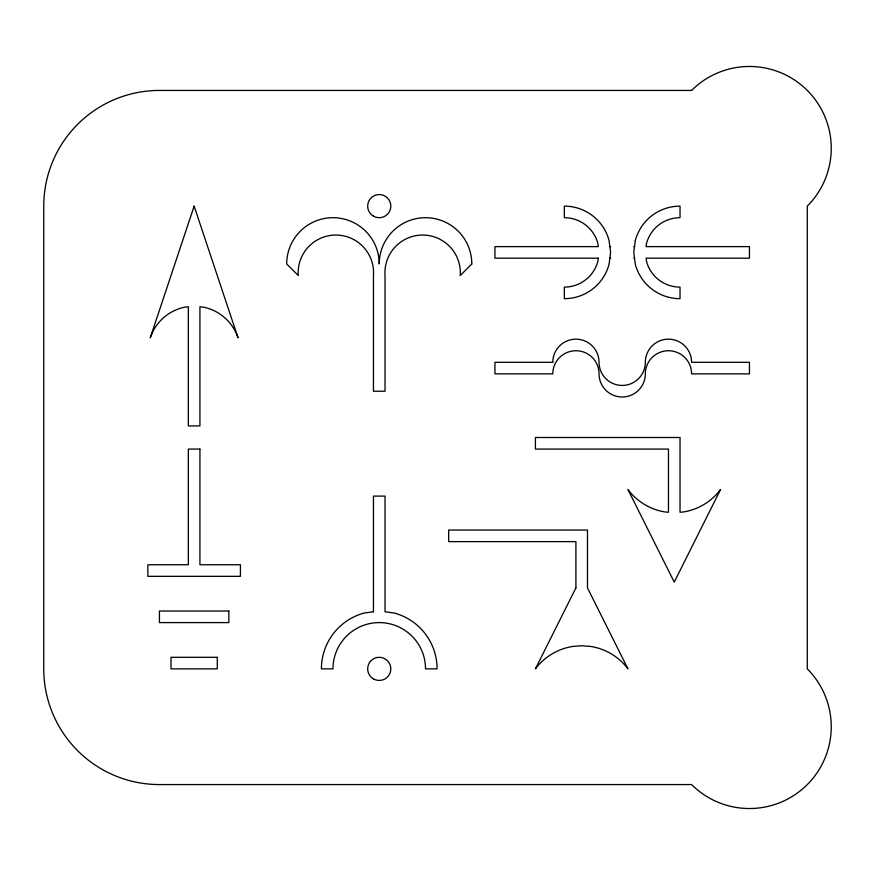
<?xml version="1.0" encoding="UTF-8"?>
<svg xmlns="http://www.w3.org/2000/svg" width="875" height="875" viewBox="0 0 875 875"><rect width="100%" height="100%" fill="white"/><g stroke="black" fill="none" stroke-linecap="round" stroke-linejoin="round"><path stroke-width="1.31" d="M609.864 246.619L610.619 246.619M633.763 246.619L634.517 246.619M609.864 258.18L610.619 258.18M633.763 258.18L634.517 258.18M598.292 258.18L597.866 261.384A34.705 34.705 0 0 1 564.342 287.109L564.342 298.67A46.277 46.277 0 0 0 609.044 264.381L610.619 252.405L609.044 240.417A46.277 46.277 0 0 0 564.342 206.128L564.342 217.689A34.705 34.705 0 0 1 597.866 243.414L598.292 246.619L494.933 246.619L494.933 258.18L598.292 258.18M635.337 240.417L633.763 252.405L635.337 264.381A46.277 46.277 0 0 0 680.028 298.67L680.028 287.109A34.705 34.705 0 0 1 646.505 261.384L646.089 258.18L749.448 258.18L749.448 246.619L646.089 246.619L646.505 243.414A34.705 34.705 0 0 1 680.028 217.689L680.028 206.128A46.277 46.277 0 0 0 635.337 240.417M194.141 206.128L150.248 337.827A46.277 46.277 0 0 1 184.581 307.18L188.355 306.786L188.355 425.928L199.927 425.928L199.927 306.786L203.711 307.18A46.277 46.277 0 0 1 238.044 337.827L194.141 206.128M575.914 587.891L535.423 668.872A57.848 57.848 0 0 1 572.797 646.428L581.7 645.739L590.603 646.428A57.848 57.848 0 0 1 627.977 668.872L587.486 587.891L587.486 530.053L448.656 530.053L448.656 541.614L575.914 541.614L575.914 587.891M720.53 489.562L674.253 582.105L627.977 489.562A57.848 57.848 0 0 0 665.35 512.006L668.467 512.247L668.467 449.072L535.423 449.072L535.423 437.5L680.028 437.5L680.028 512.247L683.156 512.006A57.848 57.848 0 0 0 720.53 489.562M471.8 263.966L460.228 275.537A37.702 37.702 0 0 0 422.625 235.047A37.702 37.702 0 0 0 385.033 275.537L385.033 391.223L373.461 391.223L373.461 275.537A37.702 37.702 0 0 0 335.858 235.047A37.702 37.702 0 0 0 298.266 275.537L286.694 263.966A46.277 46.277 0 0 1 332.97 217.689A46.277 46.277 0 0 1 379.247 263.966A46.277 46.277 0 0 1 425.523 217.689A46.277 46.277 0 0 1 471.8 263.966M373.461 611.789L364.273 613.003A57.848 57.848 0 0 0 321.398 668.872L332.97 668.872A46.277 46.277 0 0 1 379.247 622.595A46.277 46.277 0 0 1 425.523 668.872L437.084 668.872A57.848 57.848 0 0 0 394.22 613.003L385.033 611.789L385.033 496.103L373.461 496.103L373.461 611.789M691.6 90.431L159.436 90.431A115.686 115.686 0 0 0 43.75 206.128L43.75 668.872A115.686 115.686 0 0 0 159.436 784.569L691.6 784.569A81.802 81.802 0 0 0 807.286 784.569A81.802 81.802 0 0 0 807.286 668.872L807.286 206.128A81.802 81.802 0 0 0 807.286 90.431A81.802 81.802 0 0 0 691.6 90.431M552.781 362.305L494.933 362.305L494.933 373.877L552.781 373.877A23.133 23.133 0 0 1 575.914 350.733A23.133 23.133 0 0 1 599.047 373.877A23.133 23.133 0 0 0 622.191 397.009A23.133 23.133 0 0 0 645.323 373.877A23.133 23.133 0 0 1 668.467 350.733A23.133 23.133 0 0 1 691.6 373.877L749.448 373.877L749.448 362.305L691.6 362.305A23.133 23.133 0 0 0 668.467 339.161A23.133 23.133 0 0 0 645.323 362.305A23.133 23.133 0 0 1 622.191 385.438A23.133 23.133 0 0 1 599.047 362.305A23.133 23.133 0 0 0 575.914 339.161A23.133 23.133 0 0 0 552.781 362.305M199.927 449.072L188.355 449.072L188.355 564.758L147.864 564.758L147.864 576.33L240.417 576.33L240.417 564.758L199.927 564.758L199.927 449.072M228.845 611.034L159.436 611.034L159.436 622.595L228.845 622.595L228.845 611.034M217.284 657.311L171.008 657.311L171.008 668.872L217.284 668.872L217.284 657.311M373.461 216.147A11.572 11.572 0 0 0 390.819 206.128A11.572 11.572 0 0 0 373.461 196.109A11.572 11.572 0 0 0 373.461 216.147M373.461 678.891A11.572 11.572 0 0 0 390.819 668.872A11.572 11.572 0 0 0 373.461 658.853A11.572 11.572 0 0 0 373.461 678.891"/></g></svg>
